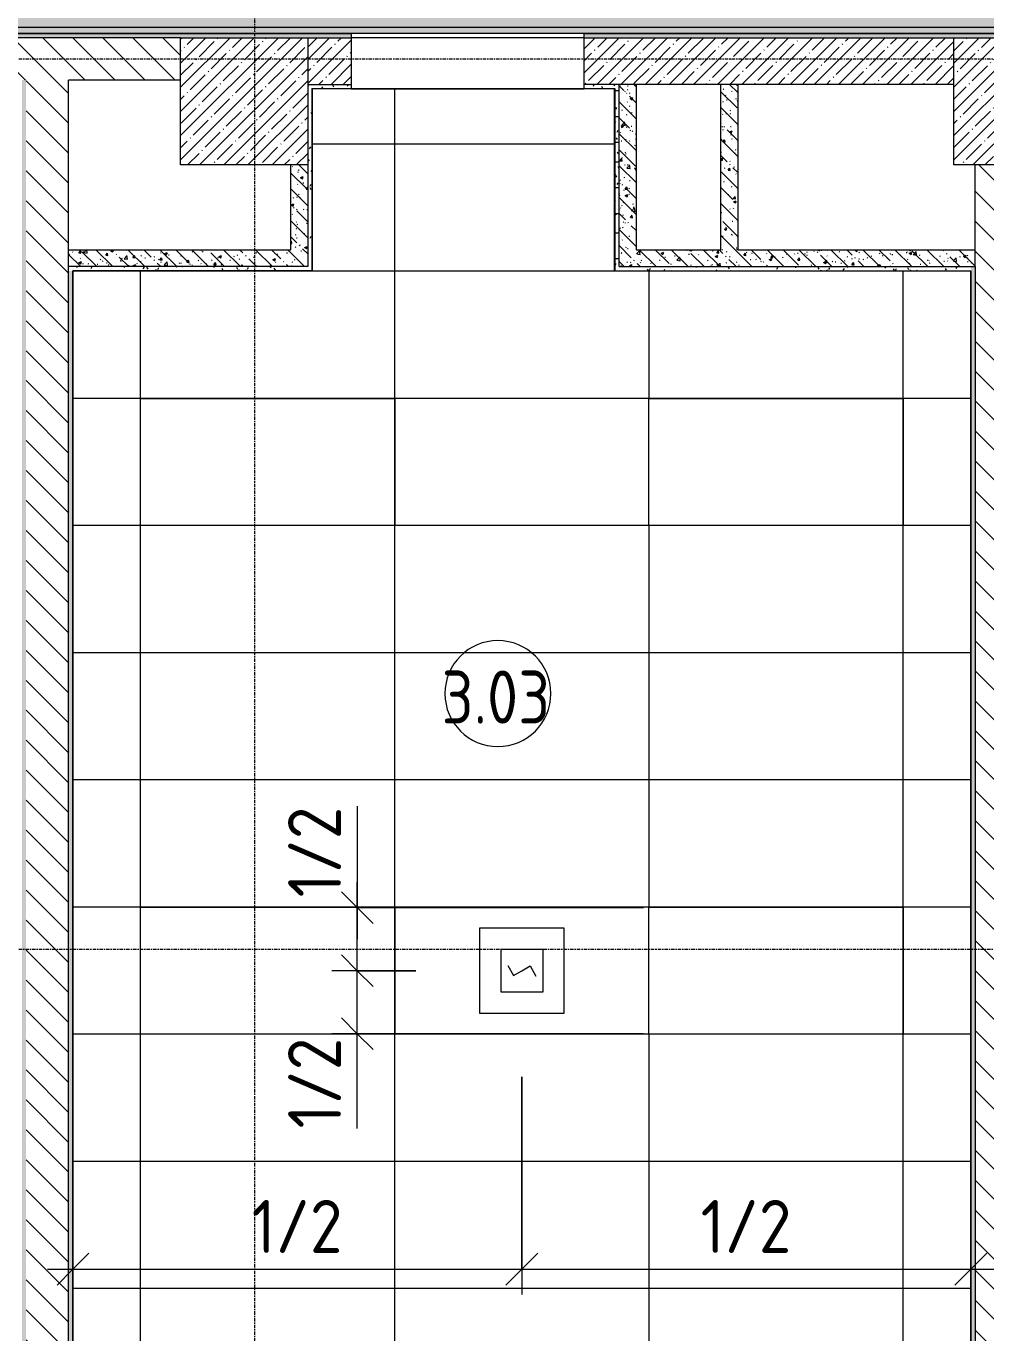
# Model space of a CAD drawing. Header units: millimetres. Extents: x -3902 to 188078, y -8553 to 29000.
# Drawn here: x 24831 to 29361, y 1789 to 7955 of the extents above; entities that cross this region are included whole.
import ezdxf

# ---------------------------------------------------------------- set-up
doc = ezdxf.new("R2010")
doc.units = ezdxf.units.MM
doc.linetypes.add('Осевая', pattern=[31.75, 6.35, -4.7625, 15.875, -4.7625])
for name, color, linetype, lineweight in [('A-ANNO-DIMS', 7, 'Continuous', 9), ('A-ANNO-DIMS-100', 7, 'Continuous', 9), ('A-AREA-IDEN', 7, 'Continuous', 9), ('A-CLNG-PATT', 7, 'Continuous', 9), ('A-WALL', 7, 'Continuous', 9), ('I-WALL', 7, 'Continuous', 9), ('Q-SPCQ', 7, 'Continuous', 9), ('S-COLS', 7, 'Continuous', 9), ('Оси-2', 7, 'Осевая', 9)]:
    doc.layers.add(name, color=color, linetype=linetype, lineweight=lineweight)
for name, color, linetype, lineweight, true_color in [('A-ANNO-NOTE', 1, 'Continuous', 9, 0xff0000), ('A-CLNG-1', 7, 'Continuous', 9, 0xeaeaea), ('A-WALL-1', 7, 'Continuous', 9, 0x3c3c3c), ('A-WALL-FNSH-1', 7, 'Continuous', 9, 0x3c3c3c), ('I-WALL-1', 7, 'Continuous', 9, 0x535353), ('Q-SPCQ-2', 1, 'Continuous', 9, 0xff0000), ('S-COLS-1', 9, 'Continuous', 9, 0x808080), ('S-COLS-2', 7, 'Continuous', 9, 0x3c3c3c)]:
    doc.layers.add(name, color=color, linetype=linetype, lineweight=lineweight, true_color=true_color)
doc.layers.add('A-CLNG-PATT-1', color=7, linetype='Continuous', lineweight=9, transparency=1)
doc.styles.add('GOST Common_1', font='GOST_Common.ttf', dxfattribs={"width": 0.9, "height": 250})
doc.styles.add('ISOCPEUR', font='isocpeur.ttf', dxfattribs={"width": 0.9, "height": 250})
doc.dimstyles.new('ISO-2_5_0_9К_БОЛЬШОЙ', dxfattribs={"dimscale": 304.8, "dimtxt": 248.995294, "dimasz": 0.492126, "dimexe": 0.393701, "dimexo": 0.984252, "dimgap": 0, "dimtad": 1, "dimdec": 0, "dimrnd": 10, "dimzin": 0, "dimdsep": 46, "dimtxsty": 'ISOCPEUR', "dimblk1": 'OBLIQUE', "dimblk2": 'OBLIQUE', "dimsah": 1, "dimcen": 0.09, "dimdle": 0.393701, "dimazin": 0, "dimtfac": 1, "dimtdec": 4, "dimtix": 1, "dimtmove": 0, "dimatfit": 3, "dimfxl": 1, "dimtvp": 1, "dimtolj": 1, "dimtzin": 0, "dimarcsym": 2})
doc.dimstyles.new('ISO-2_5_0_9К_БОЛЬШОЙ_2', dxfattribs={"dimscale": 304.8, "dimtxt": 248.995294, "dimasz": 0.492126, "dimexe": 0.393701, "dimexo": 0.984252, "dimgap": 0, "dimtad": 1, "dimdec": 0, "dimrnd": 10, "dimzin": 0, "dimdsep": 46, "dimtxsty": 'ISOCPEUR', "dimblk1": 'OBLIQUE', "dimblk2": 'OBLIQUE', "dimsah": 1, "dimcen": 0.09, "dimdle": 0.393701, "dimazin": 0, "dimtfac": 1, "dimtdec": 4, "dimtix": 1, "dimtmove": 1, "dimatfit": 3, "dimfxl": 1, "dimtvp": 1, "dimtolj": 1, "dimtzin": 0, "dimarcsym": 2})
pattern_1 = [(135, (0, 0), (-70.71068, -70.71068), [])]
pattern_2 = [(135, (0, 0), (-75.43415, -75.43415), [106.68, -17.78, 3.556, -17.78]), (135, (0, 75.39), (-75.43415, -75.43415), []), (50, (0, 0), (127.5292, -11.15758), [13.335, -146.685]), (355, (0, 0), (-24.66966, 133.74), [10.668, -117.348]), (100.451, (10.63, -0.93), (102.85973, 122.5818), [11.333, -124.663]), (46.184, (0, 35.56), (189.75516, -29.4304), [20.002, -220.027]), (96.636, (15.81, 33.1), (166.1822, 173.1996), [17, -186.995]), (351.184, (0, 35.56), (166.1839, 173.1976), [16.002, -176.022]), (21, (17.78, 26.67), (106.13027, -71.58603), [13.335, -146.685]), (326, (17.78, 26.67), (43.2619, 128.93175), [10.668, -117.348]), (71.451, (26.62, 20.7), (149.392, 57.34505), [11.333, -124.663]), (37.5, (0, 0), (2.16223, 59.18836), [3.353, -112.573, 3.353, -115.773, -117.792]), (37.5, (0, 0), (2.16223, 59.18836), [-235.052, 3.353, -114.44]), (7.5, (0, 0), (46.77386, 70.12615), [3.353, -64.567, 3.353, -109.906, -44.894]), (7.5, (0, 0), (46.77386, 70.12615), [-181.178, 3.353, -41.542]), (327.5, (-39.65, 0), (94.91367, -4.01009), [3.353, -41.097, 3.353, -135.331, -184.023]), (327.5, (-39.65, 0), (94.91367, -4.01009), [-183.134, 3.353, -180.67]), (317.5, (-57.43, 0), (103.69057, 17.79882), [3.353, -54.432, 3.353, -88.748, -130.683]), (317.5, (-57.43, 0), (103.69057, 17.79882), [-149.885, 3.353, -127.33])]
pattern_3 = [(0, (0, 0), (121.92, 30.48), [10.058, -81.382, 10.058, -81.382, -487.68]), (0, (0, 0), (121.92, 30.48), [-182.88, 10.058, -172.822, 10.058, -81.382, -213.36]), (0, (0, 0), (121.92, 30.48), [-457.2, 10.058, -50.902, 10.058, -142.342]), (120, (45.72, 15.24), (-87.356454, 90.345817), [10.058, -81.382, 10.058, -81.382, -487.68]), (120, (45.72, 15.24), (-87.356454, 90.345817), [-182.88, 10.058, -172.822, 10.058, -81.382, -213.36]), (120, (45.72, 15.24), (-87.356454, 90.345817), [-457.2, 10.058, -50.902, 10.058, -142.342]), (240, (60.96, 76.2), (-34.563546, -120.825817), [10.058, -81.382, 10.058, -81.382, -487.68]), (240, (60.96, 76.2), (-34.563546, -120.825817), [-182.88, 10.058, -172.822, 10.058, -81.382, -213.36]), (240, (60.96, 76.2), (-34.563546, -120.825817), [-457.2, 10.058, -50.902, 10.058, -142.342])]

# ---------------------------------------------------------------- blocks, each defined once
blk = doc.blocks.new('BSC_Колонна _Прямоугольная - 600х600-23286269-Сводный план потолка 3 этажа в осях 1-12')
at = {"layer": 'S-COLS-1'}
h = blk.add_hatch(dxfattribs=at)
h.set_pattern_fill('FP_1', color=256, style=0, pattern_type=2)
h.set_pattern_definition([(45, (-29509.74, -7600), (-57.02463, 57.02463), []), (45, (-29452.72, -7600), (-57.02463, 57.02463), [100.806, -20.161, 3.353, -16.808])])
h.paths.add_polyline_path([(-300, -300), (300, -300), (300, 300), (-300, 300)])
at = {"layer": 'S-COLS-2'}
for p, q in [((-300, 300), (300, 300)), ((-300, -300), (-300, 300)), ((300, 300), (300, -300)), ((300, -300), (-300, -300))]:
    blk.add_line(p, q, dxfattribs=at)
blk = doc.blocks.new('BSC_Колонна _Прямоугольная - 600х600-V4-Сводный план потолка 3 этажа в осях 1-12')
at = {"layer": 'S-COLS-1'}
h = blk.add_hatch(dxfattribs=at)
h.set_pattern_fill('FP_5', color=256, style=0, pattern_type=2)
h.set_pattern_definition([(45, (-25860, -7600), (-57.02463, 57.02463), []), (45, (-25802.975, -7600), (-57.02463, 57.02463), [100.806, -20.161, 3.353, -16.808])])
h.paths.add_polyline_path([(-300, -300), (300, -300), (300, 300), (-300, 300)])
at = {"layer": 'S-COLS-2'}
for p, q in [((-300, 300), (300, 300)), ((-300, -300), (-300, 300)), ((300, 300), (300, -300)), ((300, -300), (-300, -300))]:
    blk.add_line(p, q, dxfattribs=at)
blk = doc.blocks.new('Извещатель потолочный - Монтируемые на перекрытии-30356282-Сводный план потолка 3 этажа в осях 1-12')
at = {"layer": 'Q-SPCQ'}
for p, q in [((-300, 300), (-300, -100)), ((100, 300), (-300, 300)), ((100, -100), (100, 300)), ((0, 200), (-200, 200)), ((-200, 200), (-200, 0)), ((0, 0), (0, 200)), ((-122.5, 139), (-74.9, 166.5)), ((-100, 100), (-122.5, 139)), ((-77.5, 61), (-100, 100)), ((-200, 0), (0, 0)), ((-125.1, 33.5), (-77.5, 61)), ((-300, -100), (100, -100))]:
    blk.add_line(p, q, dxfattribs=at)
blk = doc.blocks.new('DIMBLOCK57-Сводный план потолка 3 этажа в осях 1-12')
at = {"layer": 'A-ANNO-DIMS-100'}
for p, q in [((27170.7, 2997.9), (27170.7, 1969.6)), ((27170.7, 2089.6), (27170.7, 2997.9)), ((25051.7, 1895.7), (25051.7, 2209.6)), ((24931.7, 2089.6), (27170.7, 2089.6)), ((25051.7, 2089.6), (25051.7, 1895.7))]:
    blk.add_line(p, q, dxfattribs=at)
at = {"layer": 'A-ANNO-DIMS-100', "lineweight": 20}
for p, q in [((25051.7, 2089.6), (25126.7, 2164.6)), ((27170.7, 2089.6), (27245.7, 2164.6)), ((25051.7, 2089.6), (24976.7, 2014.6)), ((27170.7, 2089.6), (27095.7, 2014.6))]:
    blk.add_line(p, q, dxfattribs=at)
at = {"layer": 'A-ANNO-DIMS-100', "color": 0, "insert": (25895.7, 2416.2), "char_height": 250, "width": 517.144, "attachment_point": 1, "line_spacing_factor": 1.149209, "style": 'ISOCPEUR'}
blk.add_mtext('1/2', dxfattribs=at)
blk = doc.blocks.new('_Oblique')
at = {"color": 0, "linetype": 'ByBlock', "lineweight": -2}
blk.add_line((-0.5, -0.5), (0.5, 0.5), dxfattribs=at)
blk = doc.blocks.new('DIMBLOCK58-Сводный план потолка 3 этажа в осях 1-12')
at = {"layer": 'A-ANNO-DIMS-100'}
for p, q in [((27170.7, 2997.9), (27170.7, 1969.6)), ((27170.7, 2089.6), (27170.7, 2997.9)), ((29289.7, 1895.7), (29289.7, 2209.6)), ((27170.7, 2089.6), (29409.7, 2089.6)), ((29289.7, 2089.6), (29289.7, 1895.7))]:
    blk.add_line(p, q, dxfattribs=at)
at = {"layer": 'A-ANNO-DIMS-100', "lineweight": 20}
for p, q in [((27170.7, 2089.6), (27245.7, 2164.6)), ((29289.7, 2089.6), (29364.7, 2164.6)), ((27170.7, 2089.6), (27095.7, 2014.6)), ((29289.7, 2089.6), (29214.7, 2014.6))]:
    blk.add_line(p, q, dxfattribs=at)
at = {"layer": 'A-ANNO-DIMS-100', "color": 0, "insert": (28014.7, 2416.2), "char_height": 250, "width": 517.144, "attachment_point": 1, "line_spacing_factor": 1.149209, "style": 'ISOCPEUR'}
blk.add_mtext('1/2', dxfattribs=at)
blk = doc.blocks.new('DIMBLOCK71-Сводный план потолка 3 этажа в осях 1-12')
at = {"layer": 'A-ANNO-DIMS-100', "lineweight": 20}
for p, q in [((26393.8, 3497.9), (26318.8, 3572.9)), ((26393.8, 3497.9), (26468.8, 3422.9)), ((26393.8, 3200.4), (26318.8, 3275.4)), ((26393.8, 3200.4), (26468.8, 3125.4))]:
    blk.add_line(p, q, dxfattribs=at)
at = {"layer": 'A-ANNO-DIMS-100'}
for p, q in [((26670.7, 3497.9), (26273.8, 3497.9)), ((26393.8, 3080.4), (26393.8, 3497.9)), ((26393.8, 3497.9), (26670.7, 3497.9)), ((26393.8, 3284.3), (26393.8, 3349.1)), ((26393.8, 2753.4), (26393.8, 3284.3)), ((27745.4, 3200.4), (26273.8, 3200.4)), ((26393.8, 3200.4), (27745.4, 3200.4))]:
    blk.add_line(p, q, dxfattribs=at)
at = {"layer": 'A-ANNO-DIMS-100', "color": 0, "insert": (26067.2, 2753.4), "char_height": 250, "width": 517.144, "attachment_point": 1, "rotation": 90, "line_spacing_factor": 1.149209, "style": 'ISOCPEUR'}
blk.add_mtext('1/2', dxfattribs=at)
blk = doc.blocks.new('DIMBLOCK72-Сводный план потолка 3 этажа в осях 1-12')
at = {"layer": 'A-ANNO-DIMS-100'}
for p, q in [((26393.8, 4274.8), (26393.8, 3743.8)), ((26393.8, 3497.9), (26393.8, 3915.4)), ((27745.4, 3795.4), (26273.8, 3795.4)), ((26393.8, 3795.4), (27745.4, 3795.4)), ((26393.8, 3743.8), (26393.8, 3646.6)), ((26670.7, 3497.9), (26273.8, 3497.9)), ((26393.8, 3497.9), (26670.7, 3497.9))]:
    blk.add_line(p, q, dxfattribs=at)
at = {"layer": 'A-ANNO-DIMS-100', "lineweight": 20}
for p, q in [((26393.8, 3795.4), (26318.8, 3870.4)), ((26393.8, 3795.4), (26468.8, 3720.4)), ((26393.8, 3497.9), (26318.8, 3572.9)), ((26393.8, 3497.9), (26468.8, 3422.9))]:
    blk.add_line(p, q, dxfattribs=at)
at = {"layer": 'A-ANNO-DIMS-100', "color": 0, "insert": (26067.2, 3843.8), "char_height": 250, "width": 517.144, "attachment_point": 1, "rotation": 90, "line_spacing_factor": 1.149209, "style": 'ISOCPEUR'}
blk.add_mtext('1/2', dxfattribs=at)
blk = doc.blocks.new('Марка_Помещения - Номер-25198446-Сводный план потолка 3 этажа в осях 1-12')
at = {"layer": 'A-AREA-IDEN'}
for start, end in [(360, 180), (180, 360)]:
    blk.add_arc((0, 0), 2.5, start, end, dxfattribs=at)

msp = doc.modelspace()

# ---------------------------------------------------------------- hatches: boundary and pattern name
at = {"layer": 'A-ANNO-NOTE'}
msp.add_hatch(color=256, dxfattribs=at).paths.add_polyline_path([(38005.7, 7921), (38307.7, 7921), (38307.7, 10679), (37969, 10679), (37969, 11221), (38249, 11221), (38249, 11545.1), (38007.7, 11665.8), (38249, 11786.5), (38249, 11850.8), (38230, 11850.8), (38230, 11950.8), (38249, 11950.8), (38249, 12775), (38230, 12775), (38230, 12875), (38249, 12875), (38249, 14979), (33631, 14979), (33631, 14579), (32989, 14579), (32989, 14959), (31782.2, 14959), (31782.2, 13759), (20231, 13759), (20231, 10879), (12939.3, 10879), (12939.3, 14700), (6781, 14699.8), (6781, 14579), (6139, 14579), (6139, 14700), (5661, 14699.5), (5661, 13999), (3109, 13999), (3109, 14959), (411, 14959), (411, 14679), (111, 14679), (111, 11421), (411, 11421), (411, 10879), (111, 10879), (111, 8521), (1271, 8521), (1271, 7921), (37394.1, 7921)])
at = {"layer": 'A-CLNG-PATT'}
h = msp.add_hatch(dxfattribs=at)
h.set_pattern_fill('FP_31', color=256, style=0, pattern_type=2)
h.set_pattern_definition([(0, (19315, 11450), (0, -50), [])])
h.paths.add_polyline_path([(38005.7, 7921), (38307.7, 7921), (38307.7, 10679), (37969, 10679), (37969, 11221), (38249, 11221), (38249, 11545.1), (38007.7, 11665.8), (38249, 11786.5), (38249, 11850.8), (38230, 11850.8), (38230, 11950.8), (38249, 11950.8), (38249, 12775), (38230, 12775), (38230, 12875), (38249, 12875), (38249, 14979), (33631, 14979), (33631, 14579), (32989, 14579), (32989, 14959), (31782.2, 14959), (31782.2, 13759), (20231, 13759), (20231, 10879), (12939.3, 10879), (12939.3, 14700), (6781, 14699.8), (6781, 14579), (6139, 14579), (6139, 14700), (5661, 14699.5), (5661, 13999), (3109, 13999), (3109, 14959), (411, 14959), (411, 14679), (111, 14679), (111, 11421), (411, 11421), (411, 10879), (111, 10879), (111, 8521), (1271, 8521), (1271, 7921), (37394.1, 7921)])
h.paths.add_polyline_path([(20441.9, 9201.5), (20395.1, 9213), (20352.4, 9235.4), (20316.3, 9267.4), (20288.9, 9307.1), (20271.8, 9352.1), (20266, 9400), (20271.8, 9447.9), (20288.9, 9492.9), (20316.3, 9532.6), (20352.4, 9564.6), (20395.1, 9587), (20441.9, 9598.5), (20490.1, 9598.5), (20536.9, 9587), (20579.6, 9564.6), (20615.7, 9532.6), (20643.1, 9492.9), (20660.2, 9447.9), (20666, 9400), (20660.2, 9352.1), (20643.1, 9307.1), (20615.7, 9267.4), (20579.6, 9235.4), (20536.9, 9213), (20490.1, 9201.5)])
h.paths.add_polyline_path([(20441.9, 13340.5), (20395.1, 13352), (20352.4, 13374.4), (20316.3, 13406.4), (20288.9, 13446.1), (20271.8, 13491.1), (20266, 13539), (20271.8, 13586.9), (20288.9, 13631.9), (20316.3, 13671.6), (20352.4, 13703.6), (20395.1, 13726), (20441.9, 13737.5), (20490.1, 13737.5), (20536.9, 13726), (20579.6, 13703.6), (20615.7, 13671.6), (20643.1, 13631.9), (20660.2, 13586.9), (20666, 13539), (20660.2, 13491.1), (20643.1, 13446.1), (20615.7, 13406.4), (20579.6, 13374.4), (20536.9, 13352), (20490.1, 13340.5)])
h.paths.add_polyline_path([(335.1, 13860.5), (286.9, 13860.5), (240.1, 13872), (197.4, 13894.4), (161.3, 13926.4), (133.9, 13966.1), (116.8, 14011.1), (111, 14059), (116.8, 14106.9), (133.9, 14151.9), (161.3, 14191.6), (197.4, 14223.6), (240.1, 14246), (286.9, 14257.5), (335.1, 14257.5), (381.9, 14246), (424.6, 14223.6), (460.7, 14191.6), (488.1, 14151.9), (505.2, 14106.9), (511, 14059), (505.2, 14011.1), (488.1, 13966.1), (460.7, 13926.4), (424.6, 13894.4), (381.9, 13872), (335.6, 13860.6)])
h = msp.add_hatch(dxfattribs=at)
h.set_pattern_fill('FP_34', color=256, style=0, pattern_type=2)
h.set_pattern_definition([(180, (21770.36, 6199), (-7e-14, -600), []), (270, (21770.4, 6199), (1200, 7e-14), [])])
h.paths.add_polyline_path([(28831.8, 520), (29290.7, 521), (29289.7, 6800), (27609.7, 6800), (27608.7, 7660), (26180, 7660), (26180, 6800), (25050.7, 6799), (25050.7, 520), (26385.4, 520)])
h.paths.add_polyline_path([(25369.9, 798.7), (25369.9, 1398.7), (26569.9, 1398.7), (26569.9, 798.7), (25540, 798.7)])
h.paths.add_polyline_path([(28969.9, 798.7), (27769.9, 798.7), (27769.9, 1398.7), (28969.9, 1398.7), (28969.9, 819)])
h.paths.add_polyline_path([(28831.8, 3198.7), (27769.9, 3198.7), (27769.9, 3798.7), (28969.9, 3798.7), (28969.9, 3198.7)])
h.paths.add_polyline_path([(26569.9, 3198.7), (25369.9, 3198.7), (25369.9, 3798.7), (26569.9, 3798.7)])
h.paths.add_polyline_path([(26569.9, 5598.7), (25369.9, 5598.7), (25369.9, 6198.7), (26569.9, 6198.7)])
h.paths.add_polyline_path([(28969.9, 5598.7), (27769.9, 5598.7), (27769.9, 6198.7), (28969.9, 6198.7)])
at = {"layer": 'A-CLNG-PATT-1'}
h = msp.add_hatch(color=256, dxfattribs=at)
h.paths.add_polyline_path([(38005.7, 7921), (38307.7, 7921), (38307.7, 10679), (37969, 10679), (37969, 11221), (38249, 11221), (38249, 11545.1), (38007.7, 11665.8), (38249, 11786.5), (38249, 11850.8), (38230, 11850.8), (38230, 11950.8), (38249, 11950.8), (38249, 12775), (38230, 12775), (38230, 12875), (38249, 12875), (38249, 14979), (33631, 14979), (33631, 14579), (32989, 14579), (32989, 14959), (31782.2, 14959), (31782.2, 13759), (20231, 13759), (20231, 10879), (12939.3, 10879), (12939.3, 14700), (6781, 14699.8), (6781, 14579), (6139, 14579), (6139, 14700), (5661, 14699.5), (5661, 13999), (3109, 13999), (3109, 14959), (411, 14959), (411, 14679), (111, 14679), (111, 11421), (411, 11421), (411, 10879), (111, 10879), (111, 8521), (1271, 8521), (1271, 7921), (37394.1, 7921)])
h.paths.add_polyline_path([(20441.9, 9201.5), (20395.1, 9213), (20352.4, 9235.4), (20316.3, 9267.4), (20288.9, 9307.1), (20271.8, 9352.1), (20266, 9400), (20271.8, 9447.9), (20288.9, 9492.9), (20316.3, 9532.6), (20352.4, 9564.6), (20395.1, 9587), (20441.9, 9598.5), (20490.1, 9598.5), (20536.9, 9587), (20579.6, 9564.6), (20615.7, 9532.6), (20643.1, 9492.9), (20660.2, 9447.9), (20666, 9400), (20660.2, 9352.1), (20643.1, 9307.1), (20615.7, 9267.4), (20579.6, 9235.4), (20536.9, 9213), (20490.1, 9201.5)])
h.paths.add_polyline_path([(20441.9, 13340.5), (20395.1, 13352), (20352.4, 13374.4), (20316.3, 13406.4), (20288.9, 13446.1), (20271.8, 13491.1), (20266, 13539), (20271.8, 13586.9), (20288.9, 13631.9), (20316.3, 13671.6), (20352.4, 13703.6), (20395.1, 13726), (20441.9, 13737.5), (20490.1, 13737.5), (20536.9, 13726), (20579.6, 13703.6), (20615.7, 13671.6), (20643.1, 13631.9), (20660.2, 13586.9), (20666, 13539), (20660.2, 13491.1), (20643.1, 13446.1), (20615.7, 13406.4), (20579.6, 13374.4), (20536.9, 13352), (20490.1, 13340.5)])
h.paths.add_polyline_path([(335.1, 13860.5), (286.9, 13860.5), (240.1, 13872), (197.4, 13894.4), (161.3, 13926.4), (133.9, 13966.1), (116.8, 14011.1), (111, 14059), (116.8, 14106.9), (133.9, 14151.9), (161.3, 14191.6), (197.4, 14223.6), (240.1, 14246), (286.9, 14257.5), (335.1, 14257.5), (381.9, 14246), (424.6, 14223.6), (460.7, 14191.6), (488.1, 14151.9), (505.2, 14106.9), (511, 14059), (505.2, 14011.1), (488.1, 13966.1), (460.7, 13926.4), (424.6, 13894.4), (381.9, 13872), (335.6, 13860.6)])
at = {"layer": 'I-WALL'}
h = msp.add_hatch(dxfattribs=at)
h.set_pattern_fill('FP_30', color=256, style=0, pattern_type=2)
h.set_pattern_definition(pattern_3)
h.paths.add_polyline_path([(38307.7, 7900), (38307.7, 7920), (33010, 7920), (33010, 7900), (38005.7, 7900)])
h.paths.add_polyline_path([(30055, 7900), (30510, 7900), (30510, 7920), (27465, 7920), (27465, 7900), (29809.7, 7900)])
h.paths.add_polyline_path([(26365, 7900), (26365, 7920), (24051, 7920), (24051, 7900), (26160, 7900)])
h.paths.add_polyline_path([(22611, 7900), (22611, 7920), (15009.3, 7920), (15009.3, 7900), (22510, 7900)])
h.paths.add_polyline_path([(13569.3, 7900), (13569.3, 7920), (6530, 7920), (6530, 7900), (12930.4, 7900)])
h.paths.add_polyline_path([(3510, 7900), (4030, 7900), (4030, 7920), (3285, 7920), (3285, 7900)])
h.paths.add_polyline_path([(1885, 7900), (1885, 7920), (1250, 7920), (1250, 7900)])
h = msp.add_hatch(dxfattribs=at)
h.set_pattern_fill('FP_8', color=256, style=0, pattern_type=2)
h.set_pattern_definition(pattern_1)
h.paths.add_polyline_path([(25560, 7700), (25560, 7900), (24051, 7900), (24051, 7700), (25162.2, 7700)])
h.paths.add_polyline_path([(22520, 7700), (22611, 7700), (22611, 7900), (22520, 7900)])
h = msp.add_hatch(dxfattribs=at)
h.set_pattern_fill('FP_10', color=256, style=0, pattern_type=2)
h.set_pattern_definition([(45, (0, 0), (-57.02463, 57.02463), []), (45, (57.025, 0), (-57.02463, 57.02463), [100.806, -20.161, 3.353, -16.808])])
h.paths.add_polyline_path([(28189.7, 7680), (29209.7, 7680), (29209.7, 7900), (27465, 7900), (27465, 7680), (28109.7, 7680)])
h.paths.add_polyline_path([(26180, 7680), (26365, 7680), (26365, 7900), (26160, 7900), (26160, 7680)])
h = msp.add_hatch(dxfattribs=at)
h.set_pattern_fill('FP_30', color=256, style=0, pattern_type=2)
h.set_pattern_definition(pattern_3)
h.paths.add_polyline_path([(24830.7, 400), (24830.7, 7700), (24810.7, 7700), (24810.7, 400)])
h = msp.add_hatch(dxfattribs=at)
h.set_pattern_fill('FP_8', color=256, style=0, pattern_type=2)
h.set_pattern_definition(pattern_1)
h.paths.add_polyline_path([(24830.7, 100), (25030.7, 100), (25030.7, 7700), (24830.7, 7700), (24830.7, 140)])
h = msp.add_hatch(dxfattribs=at)
h.set_pattern_fill('FP_30', color=256, style=0, pattern_type=2)
h.set_pattern_definition(pattern_3)
h.paths.add_polyline_path([(26180, 6800), (26180, 7680), (26160, 7680), (26160, 6800)])
h = msp.add_hatch(dxfattribs=at)
h.set_pattern_fill('FP_30', color=256, style=0, pattern_type=2)
h.set_pattern_definition(pattern_3)
h.paths.add_polyline_path([(27609.7, 7660), (27609.7, 7680), (27465, 7680), (27465, 7660), (27608.7, 7660)])
h.paths.add_polyline_path([(26180, 7660), (26365, 7660), (26365, 7680), (26180, 7680)])
h = msp.add_hatch(dxfattribs=at)
h.set_pattern_fill('FP_30', color=256, style=0, pattern_type=2)
h.set_pattern_definition(pattern_3)
h.paths.add_polyline_path([(27609.7, 6820), (27629.7, 6820), (27629.7, 7680), (27609.7, 7680), (27609.7, 7660)])
h = msp.add_hatch(dxfattribs=at)
h.set_pattern_fill('FP_15', color=256, style=0, pattern_type=2)
h.set_pattern_definition(pattern_2)
h.paths.add_polyline_path([(27629.7, 6820), (27709.7, 6820), (27709.7, 7680), (27629.7, 7680)])
h = msp.add_hatch(dxfattribs=at)
h.set_pattern_fill('FP_15', color=256, style=0, pattern_type=2)
h.set_pattern_definition(pattern_2)
h.paths.add_polyline_path([(28189.7, 6900), (28189.7, 7680), (28109.7, 7680), (28109.7, 6900)])
h = msp.add_hatch(dxfattribs=at)
h.set_pattern_fill('FP_15', color=256, style=0, pattern_type=2)
h.set_pattern_definition(pattern_2)
h.paths.add_polyline_path([(26080, 6820), (26160, 6820), (26160, 7300), (26080, 7300), (26080, 6900)])
h = msp.add_hatch(dxfattribs=at)
h.set_pattern_fill('FP_8', color=256, style=0, pattern_type=2)
h.set_pattern_definition(pattern_1)
h.paths.add_polyline_path([(29344, 500), (29510.7, 500), (29510.7, 7300), (29310.7, 7300), (29310.7, 500)])
h = msp.add_hatch(dxfattribs=at)
h.set_pattern_fill('FP_15', color=256, style=0, pattern_type=2)
h.set_pattern_definition(pattern_2)
h.paths.add_polyline_path([(26080, 6820), (26080, 6900), (25030.7, 6900), (25030.7, 6820), (25162.2, 6820)])
h = msp.add_hatch(dxfattribs=at)
h.set_pattern_fill('FP_15', color=256, style=0, pattern_type=2)
h.set_pattern_definition(pattern_2)
h.paths.add_polyline_path([(29290.7, 6820), (29310.7, 6820), (29310.7, 6900), (27709.7, 6900), (27709.7, 6820), (28831.8, 6820)])
h = msp.add_hatch(dxfattribs=at)
h.set_pattern_fill('FP_30', color=256, style=0, pattern_type=2)
h.set_pattern_definition(pattern_3)
h.paths.add_polyline_path([(26160, 6800), (26160, 6820), (25030.7, 6820), (25030.7, 6800), (25162.2, 6800)])
h = msp.add_hatch(dxfattribs=at)
h.set_pattern_fill('FP_30', color=256, style=0, pattern_type=2)
h.set_pattern_definition(pattern_3)
h.paths.add_polyline_path([(25050.7, 100), (25050.7, 6800), (25030.7, 6800), (25030.7, 100)])
h = msp.add_hatch(dxfattribs=at)
h.set_pattern_fill('FP_30', color=256, style=0, pattern_type=2)
h.set_pattern_definition(pattern_3)
h.paths.add_polyline_path([(29289.7, 6800), (29290.7, 6800), (29290.7, 6820), (27609.7, 6820), (27609.7, 6800), (28831.8, 6800)])
h = msp.add_hatch(dxfattribs=at)
h.set_pattern_fill('FP_30', color=256, style=0, pattern_type=2)
h.set_pattern_definition(pattern_3)
h.paths.add_polyline_path([(29310.7, 520), (29310.7, 6820), (29290.7, 6820), (29290.7, 520)])

# ---------------------------------------------------------------- linework, layer by layer
at = {"layer": 'A-ANNO-NOTE'}
for p, q in [((1271, 7921), (37394.1, 7921)), ((25370.8, 6197.9), (26570.8, 6197.9)), ((25370.8, 5597.9), (25370.8, 6197.9)), ((26570.8, 6197.9), (26570.8, 5597.9)), ((27770.8, 6197.9), (28970.8, 6197.9)), ((27770.8, 5597.9), (27770.8, 6197.9)), ((28970.8, 6197.9), (28970.8, 5597.9)), ((26570.8, 5597.9), (25370.8, 5597.9)), ((28970.8, 5597.9), (27770.8, 5597.9)), ((25370.8, 3797.9), (26570.8, 3797.9)), ((25370.8, 3197.9), (25370.8, 3797.9)), ((26570.8, 3797.9), (26570.8, 3197.9)), ((27770.8, 3797.9), (28970.8, 3797.9)), ((27770.8, 3197.9), (27770.8, 3797.9)), ((28970.8, 3797.9), (28970.8, 3197.9)), ((26570.8, 3197.9), (25370.8, 3197.9)), ((28970.8, 3197.9), (27770.8, 3197.9))]:
    msp.add_line(p, q, dxfattribs=at)
at = {"layer": 'A-CLNG-1'}
for p, q in [((1271, 7921), (38307.7, 7921)), ((25369.9, 5598.7), (25369.9, 6198.7)), ((25369.9, 6198.7), (26569.9, 6198.7)), ((26569.9, 6198.7), (26569.9, 5598.7)), ((27769.9, 5598.7), (27769.9, 6198.7)), ((27769.9, 6198.7), (28969.9, 6198.7)), ((28969.9, 6198.7), (28969.9, 5598.7)), ((26569.9, 5598.7), (25369.9, 5598.7)), ((28969.9, 5598.7), (27769.9, 5598.7)), ((25369.9, 3198.7), (25369.9, 3798.7)), ((25369.9, 3798.7), (26569.9, 3798.7)), ((26569.9, 3798.7), (26569.9, 3198.7)), ((27769.9, 3198.7), (27769.9, 3798.7)), ((27769.9, 3798.7), (28969.9, 3798.7)), ((28969.9, 3798.7), (28969.9, 3198.7)), ((26569.9, 3198.7), (25369.9, 3198.7)), ((28969.9, 3198.7), (27769.9, 3198.7))]:
    msp.add_line(p, q, dxfattribs=at)
at = {"layer": 'A-WALL'}
for p, q in [((25030.7, 100), (25030.7, 7700)), ((26160, 7680), (26365, 7680)), ((26180, 7660), (26180, 6800)), ((26180, 7660), (26365, 7660)), ((27609.7, 7680), (27465, 7680)), ((27465, 7660), (27609.7, 7660)), ((27609.7, 7660), (27609.7, 6820)), ((25050.7, 140), (25050.7, 6800)), ((27609.7, 6800), (29290.7, 6800)), ((27629.7, 6820), (29310.7, 6820)), ((29290.7, 6800), (29290.7, 520)), ((29310.7, 6820), (29310.7, 500))]:
    msp.add_line(p, q, dxfattribs=at)
at = {"layer": 'A-WALL-1'}
for p, q in [((24051, 7920), (26365, 7920)), ((25560, 7900), (24051, 7900)), ((26160, 7900), (26365, 7900)), ((26365, 7920), (26365, 7660)), ((27465, 7660), (27465, 7920)), ((27465, 7920), (30510, 7920)), ((27465, 7900), (29209.7, 7900)), ((25560, 7700), (25030.7, 7700)), ((29209.7, 7680), (27465, 7680)), ((27629.7, 6820), (27629.7, 7680)), ((27709.7, 7680), (27709.7, 6900)), ((28109.7, 6900), (28109.7, 7680)), ((28189.7, 7680), (28189.7, 6900)), ((26080, 6900), (26080, 7300)), ((26160, 7300), (26160, 6820)), ((29310.7, 6820), (29310.7, 7300)), ((25030.7, 6900), (26080, 6900)), ((27709.7, 6900), (28109.7, 6900)), ((28189.7, 6900), (29310.7, 6900)), ((26160, 6820), (25030.7, 6820)), ((26180, 6800), (25050.7, 6800))]:
    msp.add_line(p, q, dxfattribs=at)
at = {"layer": 'A-WALL-FNSH-1'}
for p, q in [((26365, 7921), (26365, 7920)), ((27465, 7920), (27465, 7921)), ((26181, 7659), (26181, 6799)), ((26365, 7659), (26181, 7659)), ((26365, 7660), (26365, 7659)), ((27465, 7659), (27465, 7660)), ((27608.7, 7659), (27465, 7659)), ((27608.7, 6799), (27608.7, 7659)), ((26181, 6799), (25051.7, 6799)), ((25051.7, 6799), (25051.7, 400)), ((29289.7, 6799), (27608.7, 6799)), ((27609.7, 6820), (27609.7, 6800)), ((29289.7, 521), (29289.7, 6799))]:
    msp.add_line(p, q, dxfattribs=at)
at = {"layer": 'I-WALL-1'}
for p, q in [((27465, 7920), (26365, 7920)), ((27465, 7900), (26365, 7900)), ((26365, 7660), (27465, 7660)), ((26365, 7659), (27465, 7659))]:
    msp.add_line(p, q, dxfattribs=at)
at = {"layer": 'Оси-2'}
for p, q in [((25910, 593.7), (25910, 24898.1)), ((-583.8, 7800), (35990, 7800)), ((-583.8, 3600), (35990, 3600))]:
    msp.add_line(p, q, dxfattribs=at)

# ---------------------------------------------------------------- block references
at = {"layer": 'A-AREA-IDEN', "xscale": 99.99999999999993, "yscale": 99.99999999999993, "zscale": 99.99999999999993}
msp.add_blockref('Марка_Помещения - Номер-25198446-Сводный план потолка 3 этажа в осях 1-12', (27057.6, 4805.5), dxfattribs=at)
at = {"layer": 'Q-SPCQ-2', "rotation": 269.9999999999999}
msp.add_blockref('Извещатель потолочный - Монтируемые на перекрытии-30356282-Сводный план потолка 3 этажа в осях 1-12', (27070.7, 3397.9), dxfattribs=at)
at = {"layer": 'S-COLS'}
for name, p in [('BSC_Колонна _Прямоугольная - 600х600-V4-Сводный план потолка 3 этажа в осях 1-12', (25860, 7600)), ('BSC_Колонна _Прямоугольная - 600х600-23286269-Сводный план потолка 3 этажа в осях 1-12', (29509.7, 7600))]:
    msp.add_blockref(name, p, dxfattribs=at)

# ---------------------------------------------------------------- texts
at = {"layer": 'A-AREA-IDEN', "insert": (26791.9, 4914.1), "char_height": 250, "width": 663.797, "attachment_point": 1, "style": 'GOST Common_1'}
msp.add_mtext('3.03', dxfattribs=at)

# ---------------------------------------------------------------- dimensions: what is measured, and where the dimension line sits
at = {"layer": 'A-ANNO-DIMS'}
for base, p1, p2, picture, middle in [((26393.8, 3795.4), (26970.7, 3497.9), (28045.4, 3795.4), 'DIMBLOCK72-Сводный план потолка 3 этажа в осях 1-12', (26233.9, 4102.4)), ((26393.8, 3497.9), (28045.4, 3200.4), (26970.7, 3497.9), 'DIMBLOCK71-Сводный план потолка 3 этажа в осях 1-12', (26233.9, 3011.9))]:
    dim = msp.add_linear_dim(base=base, p1=p1, p2=p2, angle=90, text='1/2', dimstyle='ISO-2_5_0_9К_БОЛЬШОЙ_2', override={"dimpost": '<>', "dimfxl": 1115.136095}, dxfattribs=at)
    dim.commit()
    dim.dimension.update_dxf_attribs({"geometry": picture, "text_midpoint": middle, "dimtype": 160, "text_rotation": 90})
for base, p1, p2, picture, middle in [((27170.7, 2089.6), (25051.7, 2195.7), (27170.7, 3297.9), 'DIMBLOCK57-Сводный план потолка 3 этажа в осях 1-12', (26111.2, 2214.6)), ((29289.7, 2089.6), (27170.7, 3297.9), (29289.7, 2195.7), 'DIMBLOCK58-Сводный план потолка 3 этажа в осях 1-12', (28230.2, 2214.6))]:
    dim = msp.add_linear_dim(base=base, p1=p1, p2=p2, text='1/2', dimstyle='ISO-2_5_0_9К_БОЛЬШОЙ', override={"dimpost": '<>', "dimfxl": 2388.518635}, dxfattribs=at)
    dim.commit()
    dim.dimension.update_dxf_attribs({"geometry": picture, "text_midpoint": middle})

doc.saveas('drawing.dxf')
